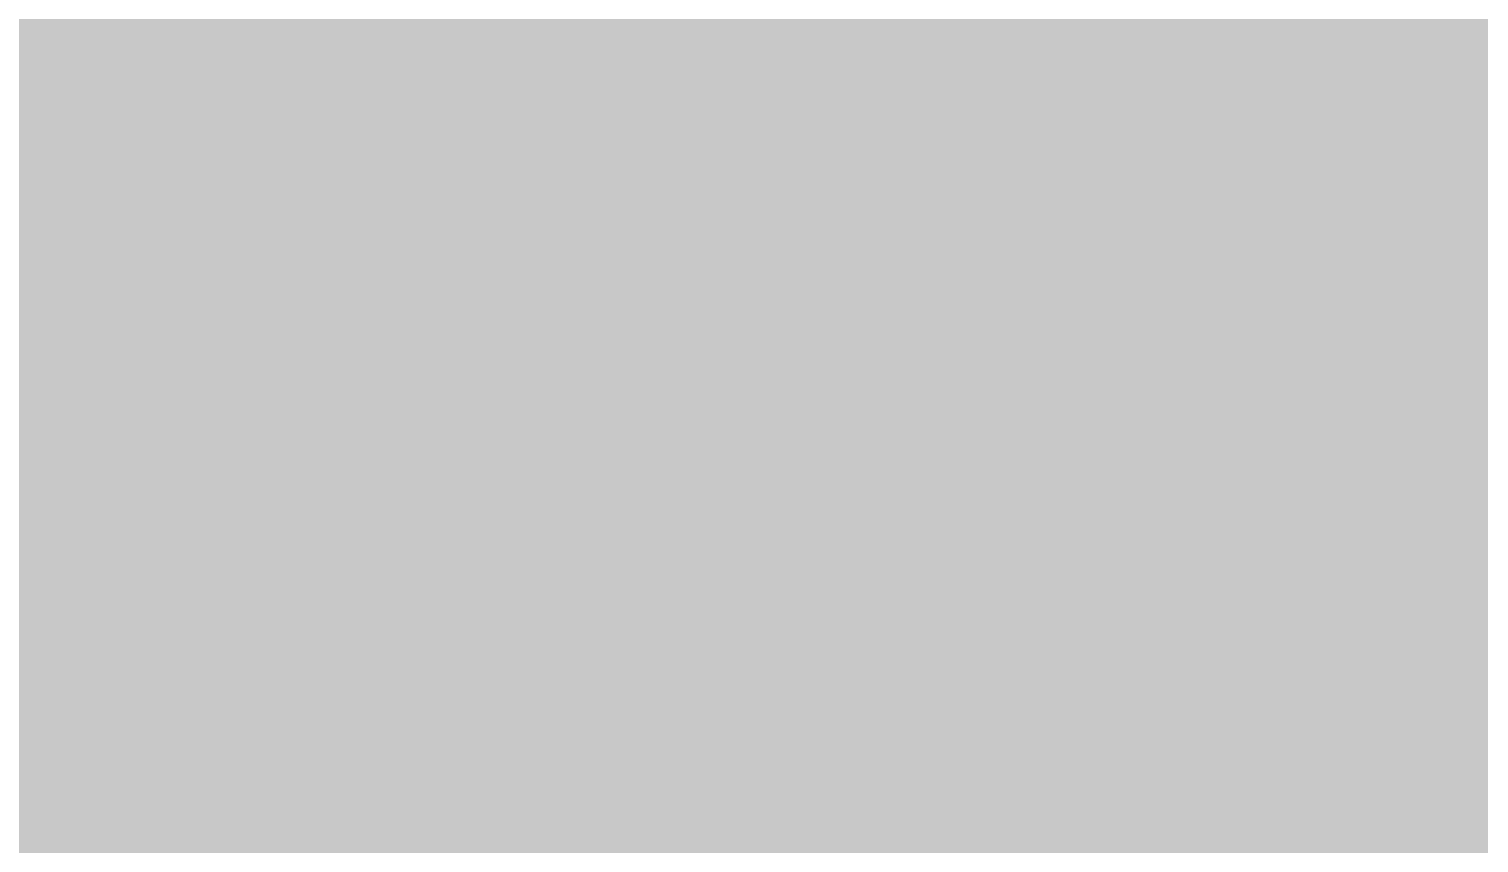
# Model space of a CAD drawing. Extents: x -23 to 289, y -67 to 135.
# Drawn here: x 155.6226 to 155.8318, y 101.8162 to 101.9337 of the extents above; entities that cross this region are included whole.
import ezdxf
from ezdxf.enums import TextEntityAlignment as Align

# ---------------------------------------------------------------- set-up
doc = ezdxf.new("R2010")
doc.units = 0
doc.header["$MEASUREMENT"] = 0
for name, color, linetype in [('ASSEMBLY_OUTLINES_TOP', 102, 'CONTINUOUS'), ('GENERATED_SILKSCREEN_BTM', 255, 'CONTINUOUS'), ('GENERATED_SILKSCREEN_TOP', 140, 'CONTINUOUS'), ('PLACEMENT_OUTLINES_TOP', 130, 'CONTINUOUS'), ('PLANE_SHAPES_LAYER_TOP', 150, 'CONTINUOUS'), ('SILKSCREEN_OUTLINES_TOP', 150, 'CONTINUOUS'), ('SILKSCREEN_REF_DES_BTM', 211, 'CONTINUOUS'), ('TRACES_LAYER_TOP', 150, 'CONTINUOUS')]:
    doc.layers.add(name, color=color, linetype=linetype)
doc.styles.add('VERIBEST_GERBER_0', font='txt')

msp = doc.modelspace()

# ---------------------------------------------------------------- linework, layer by layer
at = {"layer": 'ASSEMBLY_OUTLINES_TOP', "const_width": 0.2}
msp.add_lwpolyline([(155, 116.5, -1), (191, 116.5, -1)], format="xyb", close=True, dxfattribs=at)
msp.add_lwpolyline([(153.615, 91.415), (153.615, 101.815), (158.115, 101.815), (158.115, 91.415)], close=True, dxfattribs=at)
at = {"layer": 'ASSEMBLY_OUTLINES_TOP'}
msp.add_circle((173, 116.5), 18, dxfattribs=at)
at = {"layer": 'GENERATED_SILKSCREEN_BTM', "const_width": 0.15}
for points in [[(156.2428, 102.2604), (156.2428, 101.4924), (156.2412, 101.486), (156.2372, 101.482), (156.2324, 101.4796), (156.2268, 101.4788), (156.2204, 101.4796), (156.2148, 101.482), (156.2108, 101.486), (156.2092, 101.4924), (156.2092, 101.8604), (155.8332, 101.8604), (155.702, 101.4876), (155.6988, 101.482), (155.6932, 101.4788), (155.6876, 101.478), (155.682, 101.4796), (155.6772, 101.482), (155.6732, 101.486), (155.6716, 101.4916), (155.6724, 101.498), (155.8036, 101.8708), (155.6756, 101.9724)], [(156.2092, 102.2436), (155.8268, 102.2436), (155.702, 102.1428), (155.702, 101.994), (155.8268, 101.8924), (156.2092, 101.8924), (156.2092, 102.2436)], [(155.6756, 101.9724), (155.6732, 101.974), (155.6724, 101.978), (155.6708, 101.982), (155.67, 101.986), (155.67, 102.1508)]]:
    msp.add_lwpolyline(points, dxfattribs=at)
at = {"layer": 'GENERATED_SILKSCREEN_TOP', "const_width": 0.15}
for points in [[(191, 116.5, -0.188576), (186.22486, 104.28922, 0.000009), (186.22486, 104.28923, 12.661113), (181.78676, 100.79036, 0.000009), (181.78677, 100.79036, -3.681838), (191, 116.5)], [(158.115, 97.68981, 0.000002), (158.11499, 97.68981), (158.11499, 101.81499), (153.615, 101.81499), (153.615, 91.415), (158.11499, 91.415), (158.11499, 95.54019, 0.000002), (158.115, 95.54019), (158.115, 91.415, -0.414214), (158.115, 91.415), (153.615, 91.415, -0.414214), (153.61499, 91.415), (153.61499, 101.815, -0.414214), (153.615, 101.815), (158.115, 101.815, -0.414214), (158.115, 101.815), (158.115, 97.68981)]]:
    msp.add_lwpolyline(points, format="xyb", dxfattribs=at)
at = {"layer": 'PLACEMENT_OUTLINES_TOP'}
msp.add_circle((173, 116.5), 18, dxfattribs=at)
at = {"layer": 'PLANE_SHAPES_LAYER_TOP'}
msp.add_solid([(153, 101), (163.25, 101), (153, 111.5), (163.25, 111.5)], dxfattribs=at)
at = {"layer": 'SILKSCREEN_OUTLINES_TOP'}
msp.add_circle((173, 116.5), 18, dxfattribs=at)
msp.add_circle((173, 116.5), 18, dxfattribs=at)
at = {"layer": 'TRACES_LAYER_TOP', "const_width": 0.25}
msp.add_lwpolyline([(160.05, 89.81), (160.05, 92.80453), (160.34344, 93.09797), (160.34344, 97.47968), (154.12312, 103.7), (151.9, 103.7)], dxfattribs=at)

# ---------------------------------------------------------------- texts
at = {"layer": 'SILKSCREEN_REF_DES_BTM', "style": 'VERIBEST_GERBER_0', "text_generation_flag": 2}
msp.add_text('R502', height=0.8, dxfattribs=at).set_placement((156.35, 102.29), align=Align.TOP_LEFT)

doc.saveas('drawing.dxf')
